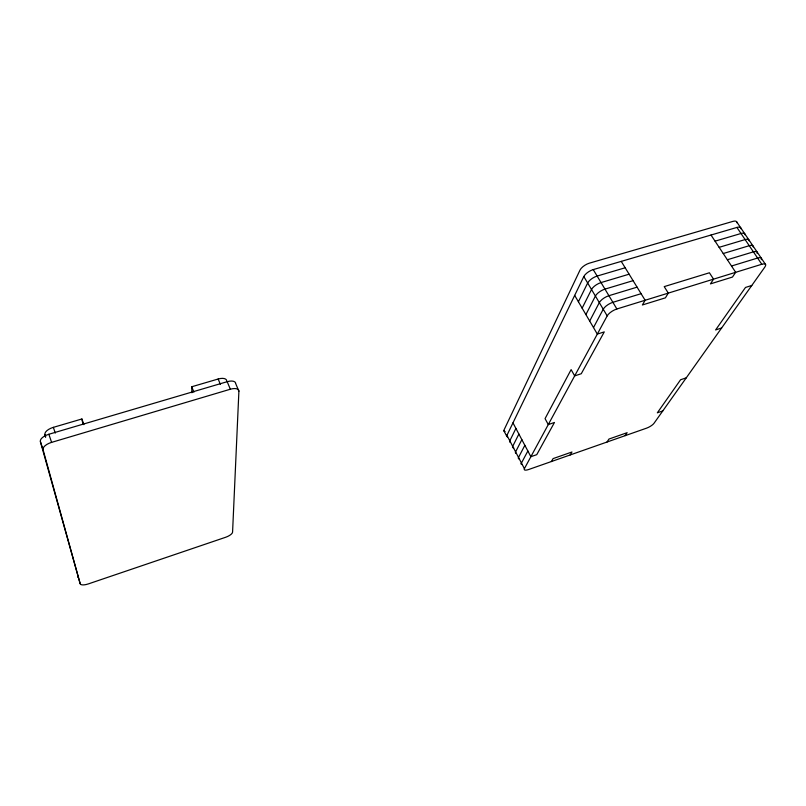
<?xml version="1.0" encoding="UTF-8"?>
<svg xmlns="http://www.w3.org/2000/svg" width="806" height="806" viewBox="0 0 806 806"><rect width="100%" height="100%" fill="white"/><g stroke="black" fill="none" stroke-linecap="round" stroke-linejoin="round"><path stroke-width="1.21" d="M235.745 383.737L238.898 391.212L232.571 532.162A7.325 2.609 -21.9 0 1 225.63 537.28L88.328 583.917A7.848 2.74 -19.3 0 1 80.197 583.796L40.381 441.597A10.045 4.594 -17 0 1 48.864 434.263L227.181 381.691A9.229 4.302 -21.9 0 1 235.695 383.162M583.816 276.539L506.934 435.331L524.394 468.649A6.73 2.075 -27.3 0 0 528.575 469.545L646.563 428.157A6.559 1.894 -29 0 0 654.019 423.281L764.884 267.018A8.413 2.831 -32.7 0 0 761.791 264.257L736.916 227.433L593.246 269.597A8.413 3.456 -31.2 0 0 583.816 276.539L607.19 315.881L524.394 468.649M515.921 428.439L509.815 440.822A6.589 2.196 -27.5 0 0 510.44 442.383M578.406 301.766L587.655 283.007A8.433 3.415 -31.1 0 1 597.135 276.065L625.174 267.773M518.883 434.041L512.707 446.333A6.599 2.166 -27.4 0 0 513.754 447.945M582.144 308.154L591.513 289.505A8.463 3.375 -31 0 1 601.034 282.574L629.113 274.191M521.855 439.673L515.608 451.874A6.619 2.136 -27.4 0 0 516.213 453.405M585.912 314.582L595.402 296.044A8.483 3.335 -30.9 0 1 604.963 289.122L633.083 280.659M524.847 445.325L518.52 457.445A6.629 2.106 -27.4 0 0 519.548 459.007M589.69 321.05L599.311 302.623A8.503 3.295 -30.8 0 1 608.913 295.701L637.083 287.158M521.714 464.397A6.72 2.106 -27.4 0 1 521.452 463.037L527.849 450.997M593.498 327.548L603.231 309.232A8.534 3.254 -30.7 0 1 612.882 302.321L641.092 293.686M551.385 461.546L553.097 458.604L571.938 452.005L570.154 454.957M607.009 442.031L608.963 439.048L627.139 432.681L625.113 435.673M662.774 410.929L657.343 412.813L680.586 379.757L686.249 377.843M721.622 327.992L715.607 329.946L745.49 287.45L751.797 285.465M607.19 315.881A8.554 3.214 -30.6 0 1 616.882 308.98L761.791 264.257M731.505 266.02L757.59 258.041A8.392 2.861 -32.8 0 1 761.348 259.683M727.365 259.754L753.409 251.855A8.362 2.902 -32.9 0 1 757.187 253.527M723.234 253.527L749.258 245.699A8.342 2.942 -33 0 1 753.177 246.888M719.133 247.331L745.117 239.573A8.322 2.972 -33.1 0 1 749.056 240.803M715.063 241.165L741.006 233.488A8.302 3.012 -33.3 0 1 744.956 234.748M80.197 583.796L43.061 449.698A10.075 4.544 -17.2 0 1 51.594 442.373L230.345 389.227A9.259 4.252 -21.9 0 1 238.898 391.212M45.559 437.023L44.924 434.656A9.924 4.584 -17.1 0 1 53.347 427.351L81.9 418.979L83.884 424.631M191.899 392.764L191.737 386.759L218.164 379.011A9.178 4.322 -21.6 0 1 226.758 381.077M736.694 221.862L765.599 264.549M711.003 235.04L735.677 272.317L732.463 277.062L710.449 283.883L713.552 279.148L709.411 272.781L664.215 286.614L668.285 293.112L665.424 297.837L642.392 304.97L645.132 300.265L621.245 261.386M593.246 269.597L616.882 308.98M574.678 295.399L597.317 334.087L604.268 331.901L581.267 373.732L574.668 375.888L571.122 369.611L545.058 418.636L548.282 424.571L554.457 422.475L536.756 454.665L530.872 456.7L512.969 422.868M503.931 430.847L506.793 436.308M227.181 381.691L230.345 389.227M218.164 379.011L220.381 384.361M191.737 386.759L193.914 392.169M53.347 427.351L55.292 433.074M48.864 434.263L51.594 442.373M44.924 434.656L45.69 436.933M40.381 441.597L43.061 449.698M81.9 418.979L82.847 423.694M78.454 577.771A7.828 2.771 -19.2 0 1 78.011 577.167M736.916 227.433A8.272 3.043 -33.4 0 1 740.875 228.723M736.815 222.728A8.251 3.083 -33.5 0 0 732.845 221.408L589.388 263.159A8.392 3.496 -31.3 0 0 579.998 270.111L504.113 429.779A6.559 2.247 -27.5 0 0 505.11 431.532M507.528 436.902A6.579 2.227 -27.5 0 1 506.974 435.25M522.036 464.528A6.649 2.075 -27.4 0 1 521.452 463.037"/></g></svg>
